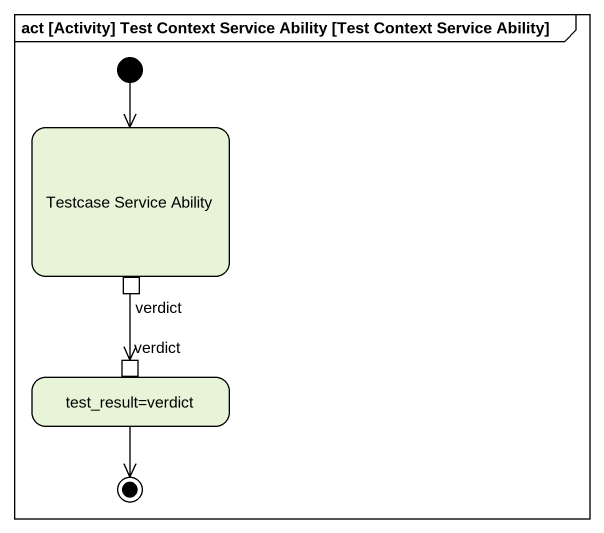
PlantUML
@startuml
mainframe act [Activity] Test Context Service Ability [Test Context Service Ability]
hide empty description
state "Testcase Service Ability" as Testcase_Service_Ability {
  state verdict <<outputPin>>
}
state "test_result=verdict" as test_result_verdict {
  state "verdict" as verdict_2 <<inputPin>>
}
[*] --> Testcase_Service_Ability
verdict --> verdict_2
test_result_verdict --> [*]
@enduml
